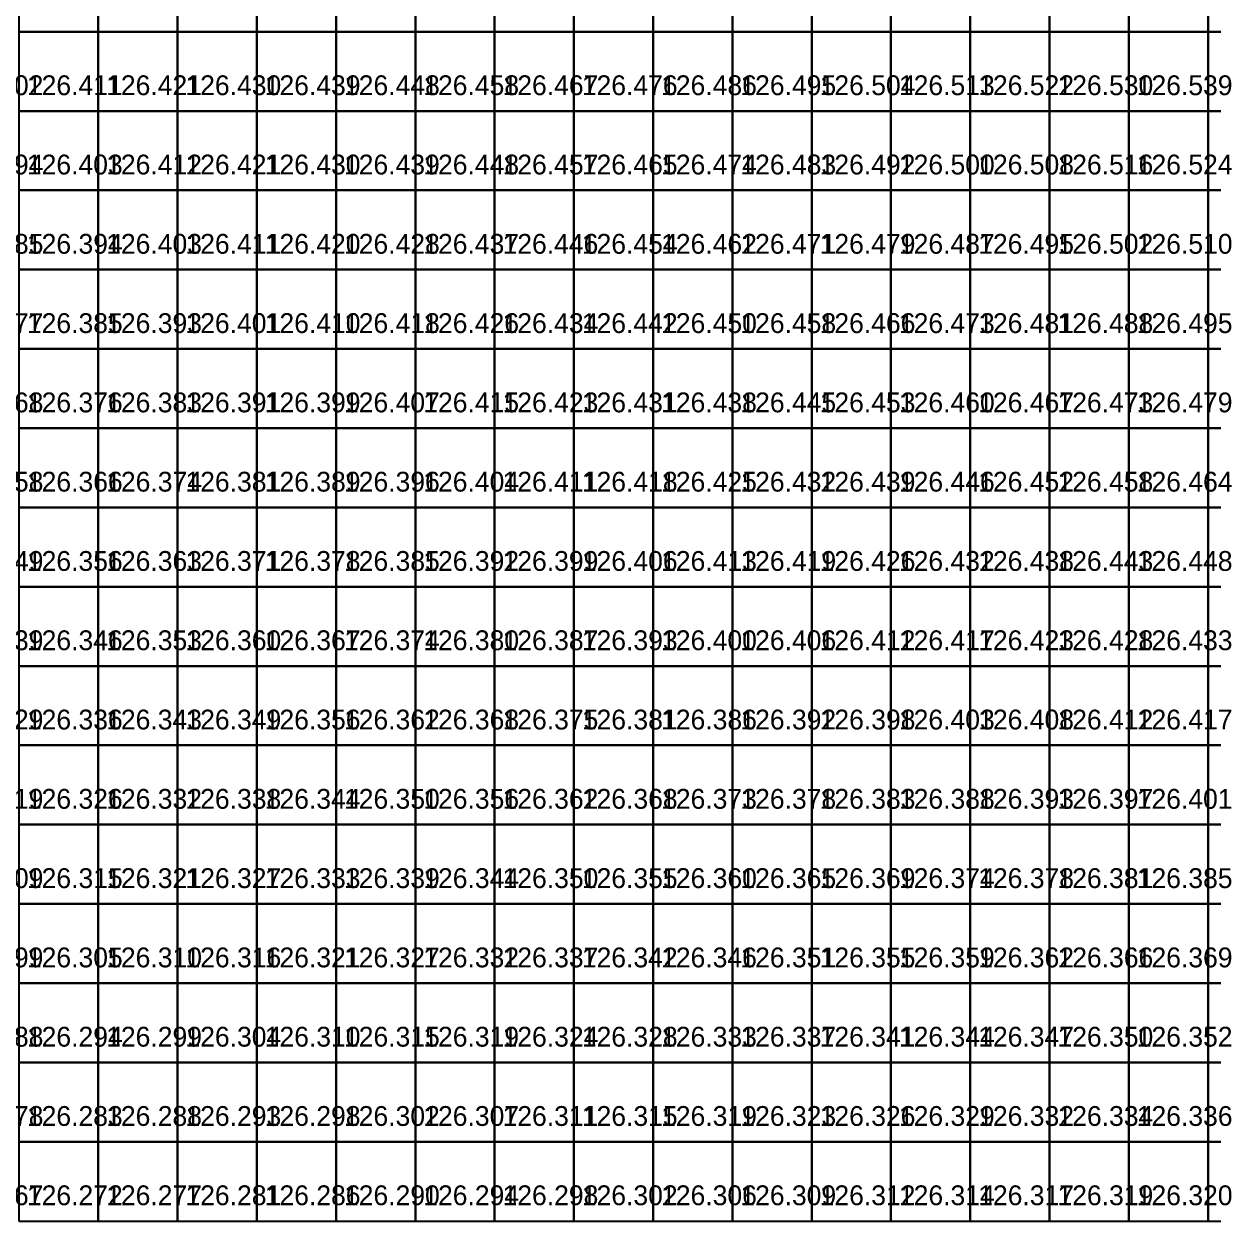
# Model space of a CAD drawing. Header units: metres. Extents: x 287857 to 287978, y 62957 to 63018.
# Drawn here: x 287871.99 to 287886.99, y 62956.83 to 62971.93 of the extents above; entities that cross this region are included whole.
import ezdxf

# ---------------------------------------------------------------- set-up
doc = ezdxf.new("R2010")
doc.units = ezdxf.units.M
doc.layers.add('CIVILS-INTERP', color=7, linetype='Continuous', true_color=0x64748b)
doc.layers.add('CIVILS-LEVEL-TXT', color=7, linetype='Continuous', true_color=0x38bdf8)

msp = doc.modelspace()

# ---------------------------------------------------------------- linework, layer by layer
at = {"layer": 'CIVILS-INTERP'}
for points in [[(287871.925, 62971.831, 126.42), (287872.925, 62971.831, 126.42), (287872.925, 62972.831, 126.42), (287871.925, 62972.831, 126.42), (287871.925, 62971.831, 126.42)], [(287872.925, 62971.831, 126.429), (287873.925, 62971.831, 126.429), (287873.925, 62972.831, 126.429), (287872.925, 62972.831, 126.429), (287872.925, 62971.831, 126.429)], [(287873.925, 62971.831, 126.439), (287874.925, 62971.831, 126.439), (287874.925, 62972.831, 126.439), (287873.925, 62972.831, 126.439), (287873.925, 62971.831, 126.439)], [(287874.925, 62971.831, 126.448), (287875.925, 62971.831, 126.448), (287875.925, 62972.831, 126.448), (287874.925, 62972.831, 126.448), (287874.925, 62971.831, 126.448)], [(287875.925, 62971.831, 126.458), (287876.925, 62971.831, 126.458), (287876.925, 62972.831, 126.458), (287875.925, 62972.831, 126.458), (287875.925, 62971.831, 126.458)], [(287876.925, 62971.831, 126.468), (287877.925, 62971.831, 126.468), (287877.925, 62972.831, 126.468), (287876.925, 62972.831, 126.468), (287876.925, 62971.831, 126.468)], [(287877.925, 62971.831, 126.477), (287878.925, 62971.831, 126.477), (287878.925, 62972.831, 126.477), (287877.925, 62972.831, 126.477), (287877.925, 62971.831, 126.477)], [(287878.925, 62971.831, 126.487), (287879.925, 62971.831, 126.487), (287879.925, 62972.831, 126.487), (287878.925, 62972.831, 126.487), (287878.925, 62971.831, 126.487)], [(287879.925, 62971.831, 126.497), (287880.925, 62971.831, 126.497), (287880.925, 62972.831, 126.497), (287879.925, 62972.831, 126.497), (287879.925, 62971.831, 126.497)], [(287880.925, 62971.831, 126.506), (287881.925, 62971.831, 126.506), (287881.925, 62972.831, 126.506), (287880.925, 62972.831, 126.506), (287880.925, 62971.831, 126.506)], [(287881.925, 62971.831, 126.516), (287882.925, 62971.831, 126.516), (287882.925, 62972.831, 126.516), (287881.925, 62972.831, 126.516), (287881.925, 62971.831, 126.516)], [(287882.925, 62971.831, 126.525), (287883.925, 62971.831, 126.525), (287883.925, 62972.831, 126.525), (287882.925, 62972.831, 126.525), (287882.925, 62971.831, 126.525)], [(287883.925, 62971.831, 126.535), (287884.925, 62971.831, 126.535), (287884.925, 62972.831, 126.535), (287883.925, 62972.831, 126.535), (287883.925, 62971.831, 126.535)], [(287884.925, 62971.831, 126.544), (287885.925, 62971.831, 126.544), (287885.925, 62972.831, 126.544), (287884.925, 62972.831, 126.544), (287884.925, 62971.831, 126.544)], [(287885.925, 62971.831, 126.553), (287886.925, 62971.831, 126.553), (287886.925, 62972.831, 126.553), (287885.925, 62972.831, 126.553), (287885.925, 62971.831, 126.553)], [(287886.925, 62971.831, 126.561), (287887.925, 62971.831, 126.561), (287887.925, 62972.831, 126.561), (287886.925, 62972.831, 126.561), (287886.925, 62971.831, 126.561)], [(287871.925, 62970.831, 126.411), (287872.925, 62970.831, 126.411), (287872.925, 62971.831, 126.411), (287871.925, 62971.831, 126.411), (287871.925, 62970.831, 126.411)], [(287872.925, 62970.831, 126.421), (287873.925, 62970.831, 126.421), (287873.925, 62971.831, 126.421), (287872.925, 62971.831, 126.421), (287872.925, 62970.831, 126.421)], [(287873.925, 62970.831, 126.43), (287874.925, 62970.831, 126.43), (287874.925, 62971.831, 126.43), (287873.925, 62971.831, 126.43), (287873.925, 62970.831, 126.43)], [(287874.925, 62970.831, 126.439), (287875.925, 62970.831, 126.439), (287875.925, 62971.831, 126.439), (287874.925, 62971.831, 126.439), (287874.925, 62970.831, 126.439)], [(287875.925, 62970.831, 126.448), (287876.925, 62970.831, 126.448), (287876.925, 62971.831, 126.448), (287875.925, 62971.831, 126.448), (287875.925, 62970.831, 126.448)], [(287876.925, 62970.831, 126.458), (287877.925, 62970.831, 126.458), (287877.925, 62971.831, 126.458), (287876.925, 62971.831, 126.458), (287876.925, 62970.831, 126.458)], [(287877.925, 62970.831, 126.467), (287878.925, 62970.831, 126.467), (287878.925, 62971.831, 126.467), (287877.925, 62971.831, 126.467), (287877.925, 62970.831, 126.467)], [(287878.925, 62970.831, 126.476), (287879.925, 62970.831, 126.476), (287879.925, 62971.831, 126.476), (287878.925, 62971.831, 126.476), (287878.925, 62970.831, 126.476)], [(287879.925, 62970.831, 126.486), (287880.925, 62970.831, 126.486), (287880.925, 62971.831, 126.486), (287879.925, 62971.831, 126.486), (287879.925, 62970.831, 126.486)], [(287880.925, 62970.831, 126.495), (287881.925, 62970.831, 126.495), (287881.925, 62971.831, 126.495), (287880.925, 62971.831, 126.495), (287880.925, 62970.831, 126.495)], [(287881.925, 62970.831, 126.504), (287882.925, 62970.831, 126.504), (287882.925, 62971.831, 126.504), (287881.925, 62971.831, 126.504), (287881.925, 62970.831, 126.504)], [(287882.925, 62970.831, 126.513), (287883.925, 62970.831, 126.513), (287883.925, 62971.831, 126.513), (287882.925, 62971.831, 126.513), (287882.925, 62970.831, 126.513)], [(287883.925, 62970.831, 126.522), (287884.925, 62970.831, 126.522), (287884.925, 62971.831, 126.522), (287883.925, 62971.831, 126.522), (287883.925, 62970.831, 126.522)], [(287884.925, 62970.831, 126.53), (287885.925, 62970.831, 126.53), (287885.925, 62971.831, 126.53), (287884.925, 62971.831, 126.53), (287884.925, 62970.831, 126.53)], [(287885.925, 62970.831, 126.539), (287886.925, 62970.831, 126.539), (287886.925, 62971.831, 126.539), (287885.925, 62971.831, 126.539), (287885.925, 62970.831, 126.539)], [(287886.925, 62970.831, 126.547), (287887.925, 62970.831, 126.547), (287887.925, 62971.831, 126.547), (287886.925, 62971.831, 126.547), (287886.925, 62970.831, 126.547)], [(287871.925, 62969.831, 126.403), (287872.925, 62969.831, 126.403), (287872.925, 62970.831, 126.403), (287871.925, 62970.831, 126.403), (287871.925, 62969.831, 126.403)], [(287872.925, 62969.831, 126.412), (287873.925, 62969.831, 126.412), (287873.925, 62970.831, 126.412), (287872.925, 62970.831, 126.412), (287872.925, 62969.831, 126.412)], [(287873.925, 62969.831, 126.421), (287874.925, 62969.831, 126.421), (287874.925, 62970.831, 126.421), (287873.925, 62970.831, 126.421), (287873.925, 62969.831, 126.421)], [(287874.925, 62969.831, 126.43), (287875.925, 62969.831, 126.43), (287875.925, 62970.831, 126.43), (287874.925, 62970.831, 126.43), (287874.925, 62969.831, 126.43)], [(287875.925, 62969.831, 126.439), (287876.925, 62969.831, 126.439), (287876.925, 62970.831, 126.439), (287875.925, 62970.831, 126.439), (287875.925, 62969.831, 126.439)], [(287876.925, 62969.831, 126.448), (287877.925, 62969.831, 126.448), (287877.925, 62970.831, 126.448), (287876.925, 62970.831, 126.448), (287876.925, 62969.831, 126.448)], [(287877.925, 62969.831, 126.457), (287878.925, 62969.831, 126.457), (287878.925, 62970.831, 126.457), (287877.925, 62970.831, 126.457), (287877.925, 62969.831, 126.457)], [(287878.925, 62969.831, 126.465), (287879.925, 62969.831, 126.465), (287879.925, 62970.831, 126.465), (287878.925, 62970.831, 126.465), (287878.925, 62969.831, 126.465)], [(287879.925, 62969.831, 126.474), (287880.925, 62969.831, 126.474), (287880.925, 62970.831, 126.474), (287879.925, 62970.831, 126.474), (287879.925, 62969.831, 126.474)], [(287880.925, 62969.831, 126.483), (287881.925, 62969.831, 126.483), (287881.925, 62970.831, 126.483), (287880.925, 62970.831, 126.483), (287880.925, 62969.831, 126.483)], [(287881.925, 62969.831, 126.492), (287882.925, 62969.831, 126.492), (287882.925, 62970.831, 126.492), (287881.925, 62970.831, 126.492), (287881.925, 62969.831, 126.492)], [(287882.925, 62969.831, 126.5), (287883.925, 62969.831, 126.5), (287883.925, 62970.831, 126.5), (287882.925, 62970.831, 126.5), (287882.925, 62969.831, 126.5)], [(287883.925, 62969.831, 126.508), (287884.925, 62969.831, 126.508), (287884.925, 62970.831, 126.508), (287883.925, 62970.831, 126.508), (287883.925, 62969.831, 126.508)], [(287884.925, 62969.831, 126.516), (287885.925, 62969.831, 126.516), (287885.925, 62970.831, 126.516), (287884.925, 62970.831, 126.516), (287884.925, 62969.831, 126.516)], [(287885.925, 62969.831, 126.524), (287886.925, 62969.831, 126.524), (287886.925, 62970.831, 126.524), (287885.925, 62970.831, 126.524), (287885.925, 62969.831, 126.524)], [(287886.925, 62969.831, 126.532), (287887.925, 62969.831, 126.532), (287887.925, 62970.831, 126.532), (287886.925, 62970.831, 126.532), (287886.925, 62969.831, 126.532)], [(287871.925, 62968.831, 126.394), (287872.925, 62968.831, 126.394), (287872.925, 62969.831, 126.394), (287871.925, 62969.831, 126.394), (287871.925, 62968.831, 126.394)], [(287872.925, 62968.831, 126.403), (287873.925, 62968.831, 126.403), (287873.925, 62969.831, 126.403), (287872.925, 62969.831, 126.403), (287872.925, 62968.831, 126.403)], [(287873.925, 62968.831, 126.411), (287874.925, 62968.831, 126.411), (287874.925, 62969.831, 126.411), (287873.925, 62969.831, 126.411), (287873.925, 62968.831, 126.411)], [(287874.925, 62968.831, 126.42), (287875.925, 62968.831, 126.42), (287875.925, 62969.831, 126.42), (287874.925, 62969.831, 126.42), (287874.925, 62968.831, 126.42)], [(287875.925, 62968.831, 126.428), (287876.925, 62968.831, 126.428), (287876.925, 62969.831, 126.428), (287875.925, 62969.831, 126.428), (287875.925, 62968.831, 126.428)], [(287876.925, 62968.831, 126.437), (287877.925, 62968.831, 126.437), (287877.925, 62969.831, 126.437), (287876.925, 62969.831, 126.437), (287876.925, 62968.831, 126.437)], [(287877.925, 62968.831, 126.446), (287878.925, 62968.831, 126.446), (287878.925, 62969.831, 126.446), (287877.925, 62969.831, 126.446), (287877.925, 62968.831, 126.446)], [(287878.925, 62968.831, 126.454), (287879.925, 62968.831, 126.454), (287879.925, 62969.831, 126.454), (287878.925, 62969.831, 126.454), (287878.925, 62968.831, 126.454)], [(287879.925, 62968.831, 126.462), (287880.925, 62968.831, 126.462), (287880.925, 62969.831, 126.462), (287879.925, 62969.831, 126.462), (287879.925, 62968.831, 126.462)], [(287880.925, 62968.831, 126.471), (287881.925, 62968.831, 126.471), (287881.925, 62969.831, 126.471), (287880.925, 62969.831, 126.471), (287880.925, 62968.831, 126.471)], [(287881.925, 62968.831, 126.479), (287882.925, 62968.831, 126.479), (287882.925, 62969.831, 126.479), (287881.925, 62969.831, 126.479), (287881.925, 62968.831, 126.479)], [(287882.925, 62968.831, 126.487), (287883.925, 62968.831, 126.487), (287883.925, 62969.831, 126.487), (287882.925, 62969.831, 126.487), (287882.925, 62968.831, 126.487)], [(287883.925, 62968.831, 126.495), (287884.925, 62968.831, 126.495), (287884.925, 62969.831, 126.495), (287883.925, 62969.831, 126.495), (287883.925, 62968.831, 126.495)], [(287884.925, 62968.831, 126.502), (287885.925, 62968.831, 126.502), (287885.925, 62969.831, 126.502), (287884.925, 62969.831, 126.502), (287884.925, 62968.831, 126.502)], [(287885.925, 62968.831, 126.51), (287886.925, 62968.831, 126.51), (287886.925, 62969.831, 126.51), (287885.925, 62969.831, 126.51), (287885.925, 62968.831, 126.51)], [(287886.925, 62968.831, 126.517), (287887.925, 62968.831, 126.517), (287887.925, 62969.831, 126.517), (287886.925, 62969.831, 126.517), (287886.925, 62968.831, 126.517)], [(287871.925, 62967.831, 126.385), (287872.925, 62967.831, 126.385), (287872.925, 62968.831, 126.385), (287871.925, 62968.831, 126.385), (287871.925, 62967.831, 126.385)], [(287872.925, 62967.831, 126.393), (287873.925, 62967.831, 126.393), (287873.925, 62968.831, 126.393), (287872.925, 62968.831, 126.393), (287872.925, 62967.831, 126.393)], [(287873.925, 62967.831, 126.401), (287874.925, 62967.831, 126.401), (287874.925, 62968.831, 126.401), (287873.925, 62968.831, 126.401), (287873.925, 62967.831, 126.401)], [(287874.925, 62967.831, 126.41), (287875.925, 62967.831, 126.41), (287875.925, 62968.831, 126.41), (287874.925, 62968.831, 126.41), (287874.925, 62967.831, 126.41)], [(287875.925, 62967.831, 126.418), (287876.925, 62967.831, 126.418), (287876.925, 62968.831, 126.418), (287875.925, 62968.831, 126.418), (287875.925, 62967.831, 126.418)], [(287876.925, 62967.831, 126.426), (287877.925, 62967.831, 126.426), (287877.925, 62968.831, 126.426), (287876.925, 62968.831, 126.426), (287876.925, 62967.831, 126.426)], [(287877.925, 62967.831, 126.434), (287878.925, 62967.831, 126.434), (287878.925, 62968.831, 126.434), (287877.925, 62968.831, 126.434), (287877.925, 62967.831, 126.434)], [(287878.925, 62967.831, 126.442), (287879.925, 62967.831, 126.442), (287879.925, 62968.831, 126.442), (287878.925, 62968.831, 126.442), (287878.925, 62967.831, 126.442)], [(287879.925, 62967.831, 126.45), (287880.925, 62967.831, 126.45), (287880.925, 62968.831, 126.45), (287879.925, 62968.831, 126.45), (287879.925, 62967.831, 126.45)], [(287880.925, 62967.831, 126.458), (287881.925, 62967.831, 126.458), (287881.925, 62968.831, 126.458), (287880.925, 62968.831, 126.458), (287880.925, 62967.831, 126.458)], [(287881.925, 62967.831, 126.466), (287882.925, 62967.831, 126.466), (287882.925, 62968.831, 126.466), (287881.925, 62968.831, 126.466), (287881.925, 62967.831, 126.466)], [(287882.925, 62967.831, 126.473), (287883.925, 62967.831, 126.473), (287883.925, 62968.831, 126.473), (287882.925, 62968.831, 126.473), (287882.925, 62967.831, 126.473)], [(287883.925, 62967.831, 126.481), (287884.925, 62967.831, 126.481), (287884.925, 62968.831, 126.481), (287883.925, 62968.831, 126.481), (287883.925, 62967.831, 126.481)], [(287884.925, 62967.831, 126.488), (287885.925, 62967.831, 126.488), (287885.925, 62968.831, 126.488), (287884.925, 62968.831, 126.488), (287884.925, 62967.831, 126.488)], [(287885.925, 62967.831, 126.495), (287886.925, 62967.831, 126.495), (287886.925, 62968.831, 126.495), (287885.925, 62968.831, 126.495), (287885.925, 62967.831, 126.495)], [(287886.925, 62967.831, 126.501), (287887.925, 62967.831, 126.501), (287887.925, 62968.831, 126.501), (287886.925, 62968.831, 126.501), (287886.925, 62967.831, 126.501)], [(287871.925, 62966.831, 126.376), (287872.925, 62966.831, 126.376), (287872.925, 62967.831, 126.376), (287871.925, 62967.831, 126.376), (287871.925, 62966.831, 126.376)], [(287872.925, 62966.831, 126.383), (287873.925, 62966.831, 126.383), (287873.925, 62967.831, 126.383), (287872.925, 62967.831, 126.383), (287872.925, 62966.831, 126.383)], [(287873.925, 62966.831, 126.391), (287874.925, 62966.831, 126.391), (287874.925, 62967.831, 126.391), (287873.925, 62967.831, 126.391), (287873.925, 62966.831, 126.391)], [(287874.925, 62966.831, 126.399), (287875.925, 62966.831, 126.399), (287875.925, 62967.831, 126.399), (287874.925, 62967.831, 126.399), (287874.925, 62966.831, 126.399)], [(287875.925, 62966.831, 126.407), (287876.925, 62966.831, 126.407), (287876.925, 62967.831, 126.407), (287875.925, 62967.831, 126.407), (287875.925, 62966.831, 126.407)], [(287876.925, 62966.831, 126.415), (287877.925, 62966.831, 126.415), (287877.925, 62967.831, 126.415), (287876.925, 62967.831, 126.415), (287876.925, 62966.831, 126.415)], [(287877.925, 62966.831, 126.423), (287878.925, 62966.831, 126.423), (287878.925, 62967.831, 126.423), (287877.925, 62967.831, 126.423), (287877.925, 62966.831, 126.423)], [(287878.925, 62966.831, 126.431), (287879.925, 62966.831, 126.431), (287879.925, 62967.831, 126.431), (287878.925, 62967.831, 126.431), (287878.925, 62966.831, 126.431)], [(287879.925, 62966.831, 126.438), (287880.925, 62966.831, 126.438), (287880.925, 62967.831, 126.438), (287879.925, 62967.831, 126.438), (287879.925, 62966.831, 126.438)], [(287880.925, 62966.831, 126.445), (287881.925, 62966.831, 126.445), (287881.925, 62967.831, 126.445), (287880.925, 62967.831, 126.445), (287880.925, 62966.831, 126.445)], [(287881.925, 62966.831, 126.453), (287882.925, 62966.831, 126.453), (287882.925, 62967.831, 126.453), (287881.925, 62967.831, 126.453), (287881.925, 62966.831, 126.453)], [(287882.925, 62966.831, 126.46), (287883.925, 62966.831, 126.46), (287883.925, 62967.831, 126.46), (287882.925, 62967.831, 126.46), (287882.925, 62966.831, 126.46)], [(287883.925, 62966.831, 126.467), (287884.925, 62966.831, 126.467), (287884.925, 62967.831, 126.467), (287883.925, 62967.831, 126.467), (287883.925, 62966.831, 126.467)], [(287884.925, 62966.831, 126.473), (287885.925, 62966.831, 126.473), (287885.925, 62967.831, 126.473), (287884.925, 62967.831, 126.473), (287884.925, 62966.831, 126.473)], [(287885.925, 62966.831, 126.479), (287886.925, 62966.831, 126.479), (287886.925, 62967.831, 126.479), (287885.925, 62967.831, 126.479), (287885.925, 62966.831, 126.479)], [(287886.925, 62966.831, 126.485), (287887.925, 62966.831, 126.485), (287887.925, 62967.831, 126.485), (287886.925, 62967.831, 126.485), (287886.925, 62966.831, 126.485)], [(287871.925, 62965.831, 126.366), (287872.925, 62965.831, 126.366), (287872.925, 62966.831, 126.366), (287871.925, 62966.831, 126.366), (287871.925, 62965.831, 126.366)], [(287872.925, 62965.831, 126.374), (287873.925, 62965.831, 126.374), (287873.925, 62966.831, 126.374), (287872.925, 62966.831, 126.374), (287872.925, 62965.831, 126.374)], [(287873.925, 62965.831, 126.381), (287874.925, 62965.831, 126.381), (287874.925, 62966.831, 126.381), (287873.925, 62966.831, 126.381), (287873.925, 62965.831, 126.381)], [(287874.925, 62965.831, 126.389), (287875.925, 62965.831, 126.389), (287875.925, 62966.831, 126.389), (287874.925, 62966.831, 126.389), (287874.925, 62965.831, 126.389)], [(287875.925, 62965.831, 126.396), (287876.925, 62965.831, 126.396), (287876.925, 62966.831, 126.396), (287875.925, 62966.831, 126.396), (287875.925, 62965.831, 126.396)], [(287876.925, 62965.831, 126.404), (287877.925, 62965.831, 126.404), (287877.925, 62966.831, 126.404), (287876.925, 62966.831, 126.404), (287876.925, 62965.831, 126.404)], [(287877.925, 62965.831, 126.411), (287878.925, 62965.831, 126.411), (287878.925, 62966.831, 126.411), (287877.925, 62966.831, 126.411), (287877.925, 62965.831, 126.411)], [(287878.925, 62965.831, 126.418), (287879.925, 62965.831, 126.418), (287879.925, 62966.831, 126.418), (287878.925, 62966.831, 126.418), (287878.925, 62965.831, 126.418)], [(287879.925, 62965.831, 126.425), (287880.925, 62965.831, 126.425), (287880.925, 62966.831, 126.425), (287879.925, 62966.831, 126.425), (287879.925, 62965.831, 126.425)], [(287880.925, 62965.831, 126.432), (287881.925, 62965.831, 126.432), (287881.925, 62966.831, 126.432), (287880.925, 62966.831, 126.432), (287880.925, 62965.831, 126.432)], [(287881.925, 62965.831, 126.439), (287882.925, 62965.831, 126.439), (287882.925, 62966.831, 126.439), (287881.925, 62966.831, 126.439), (287881.925, 62965.831, 126.439)], [(287882.925, 62965.831, 126.446), (287883.925, 62965.831, 126.446), (287883.925, 62966.831, 126.446), (287882.925, 62966.831, 126.446), (287882.925, 62965.831, 126.446)], [(287883.925, 62965.831, 126.452), (287884.925, 62965.831, 126.452), (287884.925, 62966.831, 126.452), (287883.925, 62966.831, 126.452), (287883.925, 62965.831, 126.452)], [(287884.925, 62965.831, 126.458), (287885.925, 62965.831, 126.458), (287885.925, 62966.831, 126.458), (287884.925, 62966.831, 126.458), (287884.925, 62965.831, 126.458)], [(287885.925, 62965.831, 126.464), (287886.925, 62965.831, 126.464), (287886.925, 62966.831, 126.464), (287885.925, 62966.831, 126.464), (287885.925, 62965.831, 126.464)], [(287886.925, 62965.831, 126.469), (287887.925, 62965.831, 126.469), (287887.925, 62966.831, 126.469), (287886.925, 62966.831, 126.469), (287886.925, 62965.831, 126.469)], [(287871.925, 62964.831, 126.356), (287872.925, 62964.831, 126.356), (287872.925, 62965.831, 126.356), (287871.925, 62965.831, 126.356), (287871.925, 62964.831, 126.356)], [(287872.925, 62964.831, 126.363), (287873.925, 62964.831, 126.363), (287873.925, 62965.831, 126.363), (287872.925, 62965.831, 126.363), (287872.925, 62964.831, 126.363)], [(287873.925, 62964.831, 126.371), (287874.925, 62964.831, 126.371), (287874.925, 62965.831, 126.371), (287873.925, 62965.831, 126.371), (287873.925, 62964.831, 126.371)], [(287874.925, 62964.831, 126.378), (287875.925, 62964.831, 126.378), (287875.925, 62965.831, 126.378), (287874.925, 62965.831, 126.378), (287874.925, 62964.831, 126.378)], [(287875.925, 62964.831, 126.385), (287876.925, 62964.831, 126.385), (287876.925, 62965.831, 126.385), (287875.925, 62965.831, 126.385), (287875.925, 62964.831, 126.385)], [(287876.925, 62964.831, 126.392), (287877.925, 62964.831, 126.392), (287877.925, 62965.831, 126.392), (287876.925, 62965.831, 126.392), (287876.925, 62964.831, 126.392)], [(287877.925, 62964.831, 126.399), (287878.925, 62964.831, 126.399), (287878.925, 62965.831, 126.399), (287877.925, 62965.831, 126.399), (287877.925, 62964.831, 126.399)], [(287878.925, 62964.831, 126.406), (287879.925, 62964.831, 126.406), (287879.925, 62965.831, 126.406), (287878.925, 62965.831, 126.406), (287878.925, 62964.831, 126.406)], [(287879.925, 62964.831, 126.413), (287880.925, 62964.831, 126.413), (287880.925, 62965.831, 126.413), (287879.925, 62965.831, 126.413), (287879.925, 62964.831, 126.413)], [(287880.925, 62964.831, 126.419), (287881.925, 62964.831, 126.419), (287881.925, 62965.831, 126.419), (287880.925, 62965.831, 126.419), (287880.925, 62964.831, 126.419)], [(287881.925, 62964.831, 126.426), (287882.925, 62964.831, 126.426), (287882.925, 62965.831, 126.426), (287881.925, 62965.831, 126.426), (287881.925, 62964.831, 126.426)], [(287882.925, 62964.831, 126.432), (287883.925, 62964.831, 126.432), (287883.925, 62965.831, 126.432), (287882.925, 62965.831, 126.432), (287882.925, 62964.831, 126.432)], [(287883.925, 62964.831, 126.438), (287884.925, 62964.831, 126.438), (287884.925, 62965.831, 126.438), (287883.925, 62965.831, 126.438), (287883.925, 62964.831, 126.438)], [(287884.925, 62964.831, 126.443), (287885.925, 62964.831, 126.443), (287885.925, 62965.831, 126.443), (287884.925, 62965.831, 126.443), (287884.925, 62964.831, 126.443)], [(287885.925, 62964.831, 126.448), (287886.925, 62964.831, 126.448), (287886.925, 62965.831, 126.448), (287885.925, 62965.831, 126.448), (287885.925, 62964.831, 126.448)], [(287886.925, 62964.831, 126.453), (287887.925, 62964.831, 126.453), (287887.925, 62965.831, 126.453), (287886.925, 62965.831, 126.453), (287886.925, 62964.831, 126.453)], [(287871.925, 62963.831, 126.346), (287872.925, 62963.831, 126.346), (287872.925, 62964.831, 126.346), (287871.925, 62964.831, 126.346), (287871.925, 62963.831, 126.346)], [(287872.925, 62963.831, 126.353), (287873.925, 62963.831, 126.353), (287873.925, 62964.831, 126.353), (287872.925, 62964.831, 126.353), (287872.925, 62963.831, 126.353)], [(287873.925, 62963.831, 126.36), (287874.925, 62963.831, 126.36), (287874.925, 62964.831, 126.36), (287873.925, 62964.831, 126.36), (287873.925, 62963.831, 126.36)], [(287874.925, 62963.831, 126.367), (287875.925, 62963.831, 126.367), (287875.925, 62964.831, 126.367), (287874.925, 62964.831, 126.367), (287874.925, 62963.831, 126.367)], [(287875.925, 62963.831, 126.374), (287876.925, 62963.831, 126.374), (287876.925, 62964.831, 126.374), (287875.925, 62964.831, 126.374), (287875.925, 62963.831, 126.374)], [(287876.925, 62963.831, 126.38), (287877.925, 62963.831, 126.38), (287877.925, 62964.831, 126.38), (287876.925, 62964.831, 126.38), (287876.925, 62963.831, 126.38)], [(287877.925, 62963.831, 126.387), (287878.925, 62963.831, 126.387), (287878.925, 62964.831, 126.387), (287877.925, 62964.831, 126.387), (287877.925, 62963.831, 126.387)], [(287878.925, 62963.831, 126.393), (287879.925, 62963.831, 126.393), (287879.925, 62964.831, 126.393), (287878.925, 62964.831, 126.393), (287878.925, 62963.831, 126.393)], [(287879.925, 62963.831, 126.4), (287880.925, 62963.831, 126.4), (287880.925, 62964.831, 126.4), (287879.925, 62964.831, 126.4), (287879.925, 62963.831, 126.4)], [(287880.925, 62963.831, 126.406), (287881.925, 62963.831, 126.406), (287881.925, 62964.831, 126.406), (287880.925, 62964.831, 126.406), (287880.925, 62963.831, 126.406)], [(287881.925, 62963.831, 126.412), (287882.925, 62963.831, 126.412), (287882.925, 62964.831, 126.412), (287881.925, 62964.831, 126.412), (287881.925, 62963.831, 126.412)], [(287882.925, 62963.831, 126.417), (287883.925, 62963.831, 126.417), (287883.925, 62964.831, 126.417), (287882.925, 62964.831, 126.417), (287882.925, 62963.831, 126.417)], [(287883.925, 62963.831, 126.423), (287884.925, 62963.831, 126.423), (287884.925, 62964.831, 126.423), (287883.925, 62964.831, 126.423), (287883.925, 62963.831, 126.423)], [(287884.925, 62963.831, 126.428), (287885.925, 62963.831, 126.428), (287885.925, 62964.831, 126.428), (287884.925, 62964.831, 126.428), (287884.925, 62963.831, 126.428)], [(287885.925, 62963.831, 126.433), (287886.925, 62963.831, 126.433), (287886.925, 62964.831, 126.433), (287885.925, 62964.831, 126.433), (287885.925, 62963.831, 126.433)], [(287886.925, 62963.831, 126.437), (287887.925, 62963.831, 126.437), (287887.925, 62964.831, 126.437), (287886.925, 62964.831, 126.437), (287886.925, 62963.831, 126.437)], [(287871.925, 62962.831, 126.336), (287872.925, 62962.831, 126.336), (287872.925, 62963.831, 126.336), (287871.925, 62963.831, 126.336), (287871.925, 62962.831, 126.336)], [(287872.925, 62962.831, 126.343), (287873.925, 62962.831, 126.343), (287873.925, 62963.831, 126.343), (287872.925, 62963.831, 126.343), (287872.925, 62962.831, 126.343)], [(287873.925, 62962.831, 126.349), (287874.925, 62962.831, 126.349), (287874.925, 62963.831, 126.349), (287873.925, 62963.831, 126.349), (287873.925, 62962.831, 126.349)], [(287874.925, 62962.831, 126.356), (287875.925, 62962.831, 126.356), (287875.925, 62963.831, 126.356), (287874.925, 62963.831, 126.356), (287874.925, 62962.831, 126.356)], [(287875.925, 62962.831, 126.362), (287876.925, 62962.831, 126.362), (287876.925, 62963.831, 126.362), (287875.925, 62963.831, 126.362), (287875.925, 62962.831, 126.362)], [(287876.925, 62962.831, 126.368), (287877.925, 62962.831, 126.368), (287877.925, 62963.831, 126.368), (287876.925, 62963.831, 126.368), (287876.925, 62962.831, 126.368)], [(287877.925, 62962.831, 126.375), (287878.925, 62962.831, 126.375), (287878.925, 62963.831, 126.375), (287877.925, 62963.831, 126.375), (287877.925, 62962.831, 126.375)], [(287878.925, 62962.831, 126.381), (287879.925, 62962.831, 126.381), (287879.925, 62963.831, 126.381), (287878.925, 62963.831, 126.381), (287878.925, 62962.831, 126.381)], [(287879.925, 62962.831, 126.386), (287880.925, 62962.831, 126.386), (287880.925, 62963.831, 126.386), (287879.925, 62963.831, 126.386), (287879.925, 62962.831, 126.386)], [(287880.925, 62962.831, 126.392), (287881.925, 62962.831, 126.392), (287881.925, 62963.831, 126.392), (287880.925, 62963.831, 126.392), (287880.925, 62962.831, 126.392)], [(287881.925, 62962.831, 126.398), (287882.925, 62962.831, 126.398), (287882.925, 62963.831, 126.398), (287881.925, 62963.831, 126.398), (287881.925, 62962.831, 126.398)], [(287882.925, 62962.831, 126.403), (287883.925, 62962.831, 126.403), (287883.925, 62963.831, 126.403), (287882.925, 62963.831, 126.403), (287882.925, 62962.831, 126.403)], [(287883.925, 62962.831, 126.408), (287884.925, 62962.831, 126.408), (287884.925, 62963.831, 126.408), (287883.925, 62963.831, 126.408), (287883.925, 62962.831, 126.408)], [(287884.925, 62962.831, 126.412), (287885.925, 62962.831, 126.412), (287885.925, 62963.831, 126.412), (287884.925, 62963.831, 126.412), (287884.925, 62962.831, 126.412)], [(287885.925, 62962.831, 126.417), (287886.925, 62962.831, 126.417), (287886.925, 62963.831, 126.417), (287885.925, 62963.831, 126.417), (287885.925, 62962.831, 126.417)], [(287886.925, 62962.831, 126.421), (287887.925, 62962.831, 126.421), (287887.925, 62963.831, 126.421), (287886.925, 62963.831, 126.421), (287886.925, 62962.831, 126.421)], [(287871.925, 62961.831, 126.326), (287872.925, 62961.831, 126.326), (287872.925, 62962.831, 126.326), (287871.925, 62962.831, 126.326), (287871.925, 62961.831, 126.326)], [(287872.925, 62961.831, 126.332), (287873.925, 62961.831, 126.332), (287873.925, 62962.831, 126.332), (287872.925, 62962.831, 126.332), (287872.925, 62961.831, 126.332)], [(287873.925, 62961.831, 126.338), (287874.925, 62961.831, 126.338), (287874.925, 62962.831, 126.338), (287873.925, 62962.831, 126.338), (287873.925, 62961.831, 126.338)], [(287874.925, 62961.831, 126.344), (287875.925, 62961.831, 126.344), (287875.925, 62962.831, 126.344), (287874.925, 62962.831, 126.344), (287874.925, 62961.831, 126.344)], [(287875.925, 62961.831, 126.35), (287876.925, 62961.831, 126.35), (287876.925, 62962.831, 126.35), (287875.925, 62962.831, 126.35), (287875.925, 62961.831, 126.35)], [(287876.925, 62961.831, 126.356), (287877.925, 62961.831, 126.356), (287877.925, 62962.831, 126.356), (287876.925, 62962.831, 126.356), (287876.925, 62961.831, 126.356)], [(287877.925, 62961.831, 126.362), (287878.925, 62961.831, 126.362), (287878.925, 62962.831, 126.362), (287877.925, 62962.831, 126.362), (287877.925, 62961.831, 126.362)], [(287878.925, 62961.831, 126.368), (287879.925, 62961.831, 126.368), (287879.925, 62962.831, 126.368), (287878.925, 62962.831, 126.368), (287878.925, 62961.831, 126.368)], [(287879.925, 62961.831, 126.373), (287880.925, 62961.831, 126.373), (287880.925, 62962.831, 126.373), (287879.925, 62962.831, 126.373), (287879.925, 62961.831, 126.373)], [(287880.925, 62961.831, 126.378), (287881.925, 62961.831, 126.378), (287881.925, 62962.831, 126.378), (287880.925, 62962.831, 126.378), (287880.925, 62961.831, 126.378)], [(287881.925, 62961.831, 126.383), (287882.925, 62961.831, 126.383), (287882.925, 62962.831, 126.383), (287881.925, 62962.831, 126.383), (287881.925, 62961.831, 126.383)], [(287882.925, 62961.831, 126.388), (287883.925, 62961.831, 126.388), (287883.925, 62962.831, 126.388), (287882.925, 62962.831, 126.388), (287882.925, 62961.831, 126.388)], [(287883.925, 62961.831, 126.393), (287884.925, 62961.831, 126.393), (287884.925, 62962.831, 126.393), (287883.925, 62962.831, 126.393), (287883.925, 62961.831, 126.393)], [(287884.925, 62961.831, 126.397), (287885.925, 62961.831, 126.397), (287885.925, 62962.831, 126.397), (287884.925, 62962.831, 126.397), (287884.925, 62961.831, 126.397)], [(287885.925, 62961.831, 126.401), (287886.925, 62961.831, 126.401), (287886.925, 62962.831, 126.401), (287885.925, 62962.831, 126.401), (287885.925, 62961.831, 126.401)], [(287886.925, 62961.831, 126.404), (287887.925, 62961.831, 126.404), (287887.925, 62962.831, 126.404), (287886.925, 62962.831, 126.404), (287886.925, 62961.831, 126.404)], [(287871.925, 62960.831, 126.315), (287872.925, 62960.831, 126.315), (287872.925, 62961.831, 126.315), (287871.925, 62961.831, 126.315), (287871.925, 62960.831, 126.315)], [(287872.925, 62960.831, 126.321), (287873.925, 62960.831, 126.321), (287873.925, 62961.831, 126.321), (287872.925, 62961.831, 126.321), (287872.925, 62960.831, 126.321)], [(287873.925, 62960.831, 126.327), (287874.925, 62960.831, 126.327), (287874.925, 62961.831, 126.327), (287873.925, 62961.831, 126.327), (287873.925, 62960.831, 126.327)], [(287874.925, 62960.831, 126.333), (287875.925, 62960.831, 126.333), (287875.925, 62961.831, 126.333), (287874.925, 62961.831, 126.333), (287874.925, 62960.831, 126.333)], [(287875.925, 62960.831, 126.339), (287876.925, 62960.831, 126.339), (287876.925, 62961.831, 126.339), (287875.925, 62961.831, 126.339), (287875.925, 62960.831, 126.339)], [(287876.925, 62960.831, 126.344), (287877.925, 62960.831, 126.344), (287877.925, 62961.831, 126.344), (287876.925, 62961.831, 126.344), (287876.925, 62960.831, 126.344)], [(287877.925, 62960.831, 126.35), (287878.925, 62960.831, 126.35), (287878.925, 62961.831, 126.35), (287877.925, 62961.831, 126.35), (287877.925, 62960.831, 126.35)], [(287878.925, 62960.831, 126.355), (287879.925, 62960.831, 126.355), (287879.925, 62961.831, 126.355), (287878.925, 62961.831, 126.355), (287878.925, 62960.831, 126.355)], [(287879.925, 62960.831, 126.36), (287880.925, 62960.831, 126.36), (287880.925, 62961.831, 126.36), (287879.925, 62961.831, 126.36), (287879.925, 62960.831, 126.36)], [(287880.925, 62960.831, 126.365), (287881.925, 62960.831, 126.365), (287881.925, 62961.831, 126.365), (287880.925, 62961.831, 126.365), (287880.925, 62960.831, 126.365)], [(287881.925, 62960.831, 126.369), (287882.925, 62960.831, 126.369), (287882.925, 62961.831, 126.369), (287881.925, 62961.831, 126.369), (287881.925, 62960.831, 126.369)], [(287882.925, 62960.831, 126.374), (287883.925, 62960.831, 126.374), (287883.925, 62961.831, 126.374), (287882.925, 62961.831, 126.374), (287882.925, 62960.831, 126.374)], [(287883.925, 62960.831, 126.378), (287884.925, 62960.831, 126.378), (287884.925, 62961.831, 126.378), (287883.925, 62961.831, 126.378), (287883.925, 62960.831, 126.378)], [(287884.925, 62960.831, 126.381), (287885.925, 62960.831, 126.381), (287885.925, 62961.831, 126.381), (287884.925, 62961.831, 126.381), (287884.925, 62960.831, 126.381)], [(287885.925, 62960.831, 126.385), (287886.925, 62960.831, 126.385), (287886.925, 62961.831, 126.385), (287885.925, 62961.831, 126.385), (287885.925, 62960.831, 126.385)], [(287886.925, 62960.831, 126.388), (287887.925, 62960.831, 126.388), (287887.925, 62961.831, 126.388), (287886.925, 62961.831, 126.388), (287886.925, 62960.831, 126.388)], [(287871.925, 62959.831, 126.305), (287872.925, 62959.831, 126.305), (287872.925, 62960.831, 126.305), (287871.925, 62960.831, 126.305), (287871.925, 62959.831, 126.305)], [(287872.925, 62959.831, 126.31), (287873.925, 62959.831, 126.31), (287873.925, 62960.831, 126.31), (287872.925, 62960.831, 126.31), (287872.925, 62959.831, 126.31)], [(287873.925, 62959.831, 126.316), (287874.925, 62959.831, 126.316), (287874.925, 62960.831, 126.316), (287873.925, 62960.831, 126.316), (287873.925, 62959.831, 126.316)], [(287874.925, 62959.831, 126.321), (287875.925, 62959.831, 126.321), (287875.925, 62960.831, 126.321), (287874.925, 62960.831, 126.321), (287874.925, 62959.831, 126.321)], [(287875.925, 62959.831, 126.327), (287876.925, 62959.831, 126.327), (287876.925, 62960.831, 126.327), (287875.925, 62960.831, 126.327), (287875.925, 62959.831, 126.327)], [(287876.925, 62959.831, 126.332), (287877.925, 62959.831, 126.332), (287877.925, 62960.831, 126.332), (287876.925, 62960.831, 126.332), (287876.925, 62959.831, 126.332)], [(287877.925, 62959.831, 126.337), (287878.925, 62959.831, 126.337), (287878.925, 62960.831, 126.337), (287877.925, 62960.831, 126.337), (287877.925, 62959.831, 126.337)], [(287878.925, 62959.831, 126.342), (287879.925, 62959.831, 126.342), (287879.925, 62960.831, 126.342), (287878.925, 62960.831, 126.342), (287878.925, 62959.831, 126.342)], [(287879.925, 62959.831, 126.346), (287880.925, 62959.831, 126.346), (287880.925, 62960.831, 126.346), (287879.925, 62960.831, 126.346), (287879.925, 62959.831, 126.346)], [(287880.925, 62959.831, 126.351), (287881.925, 62959.831, 126.351), (287881.925, 62960.831, 126.351), (287880.925, 62960.831, 126.351), (287880.925, 62959.831, 126.351)], [(287881.925, 62959.831, 126.355), (287882.925, 62959.831, 126.355), (287882.925, 62960.831, 126.355), (287881.925, 62960.831, 126.355), (287881.925, 62959.831, 126.355)], [(287882.925, 62959.831, 126.359), (287883.925, 62959.831, 126.359), (287883.925, 62960.831, 126.359), (287882.925, 62960.831, 126.359), (287882.925, 62959.831, 126.359)], [(287883.925, 62959.831, 126.362), (287884.925, 62959.831, 126.362), (287884.925, 62960.831, 126.362), (287883.925, 62960.831, 126.362), (287883.925, 62959.831, 126.362)], [(287884.925, 62959.831, 126.366), (287885.925, 62959.831, 126.366), (287885.925, 62960.831, 126.366), (287884.925, 62960.831, 126.366), (287884.925, 62959.831, 126.366)], [(287885.925, 62959.831, 126.369), (287886.925, 62959.831, 126.369), (287886.925, 62960.831, 126.369), (287885.925, 62960.831, 126.369), (287885.925, 62959.831, 126.369)], [(287886.925, 62959.831, 126.371), (287887.925, 62959.831, 126.371), (287887.925, 62960.831, 126.371), (287886.925, 62960.831, 126.371), (287886.925, 62959.831, 126.371)], [(287871.925, 62958.831, 126.294), (287872.925, 62958.831, 126.294), (287872.925, 62959.831, 126.294), (287871.925, 62959.831, 126.294), (287871.925, 62958.831, 126.294)], [(287872.925, 62958.831, 126.299), (287873.925, 62958.831, 126.299), (287873.925, 62959.831, 126.299), (287872.925, 62959.831, 126.299), (287872.925, 62958.831, 126.299)], [(287873.925, 62958.831, 126.304), (287874.925, 62958.831, 126.304), (287874.925, 62959.831, 126.304), (287873.925, 62959.831, 126.304), (287873.925, 62958.831, 126.304)], [(287874.925, 62958.831, 126.31), (287875.925, 62958.831, 126.31), (287875.925, 62959.831, 126.31), (287874.925, 62959.831, 126.31), (287874.925, 62958.831, 126.31)], [(287875.925, 62958.831, 126.315), (287876.925, 62958.831, 126.315), (287876.925, 62959.831, 126.315), (287875.925, 62959.831, 126.315), (287875.925, 62958.831, 126.315)], [(287876.925, 62958.831, 126.319), (287877.925, 62958.831, 126.319), (287877.925, 62959.831, 126.319), (287876.925, 62959.831, 126.319), (287876.925, 62958.831, 126.319)], [(287877.925, 62958.831, 126.324), (287878.925, 62958.831, 126.324), (287878.925, 62959.831, 126.324), (287877.925, 62959.831, 126.324), (287877.925, 62958.831, 126.324)], [(287878.925, 62958.831, 126.328), (287879.925, 62958.831, 126.328), (287879.925, 62959.831, 126.328), (287878.925, 62959.831, 126.328), (287878.925, 62958.831, 126.328)], [(287879.925, 62958.831, 126.333), (287880.925, 62958.831, 126.333), (287880.925, 62959.831, 126.333), (287879.925, 62959.831, 126.333), (287879.925, 62958.831, 126.333)], [(287880.925, 62958.831, 126.337), (287881.925, 62958.831, 126.337), (287881.925, 62959.831, 126.337), (287880.925, 62959.831, 126.337), (287880.925, 62958.831, 126.337)], [(287881.925, 62958.831, 126.341), (287882.925, 62958.831, 126.341), (287882.925, 62959.831, 126.341), (287881.925, 62959.831, 126.341), (287881.925, 62958.831, 126.341)], [(287882.925, 62958.831, 126.344), (287883.925, 62958.831, 126.344), (287883.925, 62959.831, 126.344), (287882.925, 62959.831, 126.344), (287882.925, 62958.831, 126.344)], [(287883.925, 62958.831, 126.347), (287884.925, 62958.831, 126.347), (287884.925, 62959.831, 126.347), (287883.925, 62959.831, 126.347), (287883.925, 62958.831, 126.347)], [(287884.925, 62958.831, 126.35), (287885.925, 62958.831, 126.35), (287885.925, 62959.831, 126.35), (287884.925, 62959.831, 126.35), (287884.925, 62958.831, 126.35)], [(287885.925, 62958.831, 126.352), (287886.925, 62958.831, 126.352), (287886.925, 62959.831, 126.352), (287885.925, 62959.831, 126.352), (287885.925, 62958.831, 126.352)], [(287886.925, 62958.831, 126.355), (287887.925, 62958.831, 126.355), (287887.925, 62959.831, 126.355), (287886.925, 62959.831, 126.355), (287886.925, 62958.831, 126.355)], [(287871.925, 62957.831, 126.283), (287872.925, 62957.831, 126.283), (287872.925, 62958.831, 126.283), (287871.925, 62958.831, 126.283), (287871.925, 62957.831, 126.283)], [(287872.925, 62957.831, 126.288), (287873.925, 62957.831, 126.288), (287873.925, 62958.831, 126.288), (287872.925, 62958.831, 126.288), (287872.925, 62957.831, 126.288)], [(287873.925, 62957.831, 126.293), (287874.925, 62957.831, 126.293), (287874.925, 62958.831, 126.293), (287873.925, 62958.831, 126.293), (287873.925, 62957.831, 126.293)], [(287874.925, 62957.831, 126.298), (287875.925, 62957.831, 126.298), (287875.925, 62958.831, 126.298), (287874.925, 62958.831, 126.298), (287874.925, 62957.831, 126.298)], [(287875.925, 62957.831, 126.302), (287876.925, 62957.831, 126.302), (287876.925, 62958.831, 126.302), (287875.925, 62958.831, 126.302), (287875.925, 62957.831, 126.302)], [(287876.925, 62957.831, 126.307), (287877.925, 62957.831, 126.307), (287877.925, 62958.831, 126.307), (287876.925, 62958.831, 126.307), (287876.925, 62957.831, 126.307)], [(287877.925, 62957.831, 126.311), (287878.925, 62957.831, 126.311), (287878.925, 62958.831, 126.311), (287877.925, 62958.831, 126.311), (287877.925, 62957.831, 126.311)], [(287878.925, 62957.831, 126.315), (287879.925, 62957.831, 126.315), (287879.925, 62958.831, 126.315), (287878.925, 62958.831, 126.315), (287878.925, 62957.831, 126.315)], [(287879.925, 62957.831, 126.319), (287880.925, 62957.831, 126.319), (287880.925, 62958.831, 126.319), (287879.925, 62958.831, 126.319), (287879.925, 62957.831, 126.319)], [(287880.925, 62957.831, 126.323), (287881.925, 62957.831, 126.323), (287881.925, 62958.831, 126.323), (287880.925, 62958.831, 126.323), (287880.925, 62957.831, 126.323)], [(287881.925, 62957.831, 126.326), (287882.925, 62957.831, 126.326), (287882.925, 62958.831, 126.326), (287881.925, 62958.831, 126.326), (287881.925, 62957.831, 126.326)], [(287882.925, 62957.831, 126.329), (287883.925, 62957.831, 126.329), (287883.925, 62958.831, 126.329), (287882.925, 62958.831, 126.329), (287882.925, 62957.831, 126.329)], [(287883.925, 62957.831, 126.332), (287884.925, 62957.831, 126.332), (287884.925, 62958.831, 126.332), (287883.925, 62958.831, 126.332), (287883.925, 62957.831, 126.332)], [(287884.925, 62957.831, 126.334), (287885.925, 62957.831, 126.334), (287885.925, 62958.831, 126.334), (287884.925, 62958.831, 126.334), (287884.925, 62957.831, 126.334)], [(287885.925, 62957.831, 126.336), (287886.925, 62957.831, 126.336), (287886.925, 62958.831, 126.336), (287885.925, 62958.831, 126.336), (287885.925, 62957.831, 126.336)], [(287886.925, 62957.831, 126.338), (287887.925, 62957.831, 126.338), (287887.925, 62958.831, 126.338), (287886.925, 62958.831, 126.338), (287886.925, 62957.831, 126.338)], [(287871.925, 62956.831, 126.272), (287872.925, 62956.831, 126.272), (287872.925, 62957.831, 126.272), (287871.925, 62957.831, 126.272), (287871.925, 62956.831, 126.272)], [(287872.925, 62956.831, 126.277), (287873.925, 62956.831, 126.277), (287873.925, 62957.831, 126.277), (287872.925, 62957.831, 126.277), (287872.925, 62956.831, 126.277)], [(287873.925, 62956.831, 126.281), (287874.925, 62956.831, 126.281), (287874.925, 62957.831, 126.281), (287873.925, 62957.831, 126.281), (287873.925, 62956.831, 126.281)], [(287874.925, 62956.831, 126.286), (287875.925, 62956.831, 126.286), (287875.925, 62957.831, 126.286), (287874.925, 62957.831, 126.286), (287874.925, 62956.831, 126.286)], [(287875.925, 62956.831, 126.29), (287876.925, 62956.831, 126.29), (287876.925, 62957.831, 126.29), (287875.925, 62957.831, 126.29), (287875.925, 62956.831, 126.29)], [(287876.925, 62956.831, 126.294), (287877.925, 62956.831, 126.294), (287877.925, 62957.831, 126.294), (287876.925, 62957.831, 126.294), (287876.925, 62956.831, 126.294)], [(287877.925, 62956.831, 126.298), (287878.925, 62956.831, 126.298), (287878.925, 62957.831, 126.298), (287877.925, 62957.831, 126.298), (287877.925, 62956.831, 126.298)], [(287878.925, 62956.831, 126.302), (287879.925, 62956.831, 126.302), (287879.925, 62957.831, 126.302), (287878.925, 62957.831, 126.302), (287878.925, 62956.831, 126.302)], [(287879.925, 62956.831, 126.306), (287880.925, 62956.831, 126.306), (287880.925, 62957.831, 126.306), (287879.925, 62957.831, 126.306), (287879.925, 62956.831, 126.306)], [(287880.925, 62956.831, 126.309), (287881.925, 62956.831, 126.309), (287881.925, 62957.831, 126.309), (287880.925, 62957.831, 126.309), (287880.925, 62956.831, 126.309)], [(287881.925, 62956.831, 126.312), (287882.925, 62956.831, 126.312), (287882.925, 62957.831, 126.312), (287881.925, 62957.831, 126.312), (287881.925, 62956.831, 126.312)], [(287882.925, 62956.831, 126.314), (287883.925, 62956.831, 126.314), (287883.925, 62957.831, 126.314), (287882.925, 62957.831, 126.314), (287882.925, 62956.831, 126.314)], [(287883.925, 62956.831, 126.317), (287884.925, 62956.831, 126.317), (287884.925, 62957.831, 126.317), (287883.925, 62957.831, 126.317), (287883.925, 62956.831, 126.317)], [(287884.925, 62956.831, 126.319), (287885.925, 62956.831, 126.319), (287885.925, 62957.831, 126.319), (287884.925, 62957.831, 126.319), (287884.925, 62956.831, 126.319)], [(287885.925, 62956.831, 126.32), (287886.925, 62956.831, 126.32), (287886.925, 62957.831, 126.32), (287885.925, 62957.831, 126.32), (287885.925, 62956.831, 126.32)], [(287886.925, 62956.831, 126.322), (287887.925, 62956.831, 126.322), (287887.925, 62957.831, 126.322), (287886.925, 62957.831, 126.322), (287886.925, 62956.831, 126.322)]]:
    msp.add_polyline3d(points, dxfattribs=at)

# ---------------------------------------------------------------- texts
at = {"layer": 'CIVILS-LEVEL-TXT'}
for s, p in [('126.402', (287871.025, 62971.031, 126.402)), ('126.411', (287872.025, 62971.031, 126.411)), ('126.421', (287873.025, 62971.031, 126.421)), ('126.430', (287874.025, 62971.031, 126.43)), ('126.439', (287875.025, 62971.031, 126.439)), ('126.448', (287876.025, 62971.031, 126.448)), ('126.458', (287877.025, 62971.031, 126.458)), ('126.467', (287878.025, 62971.031, 126.467)), ('126.476', (287879.025, 62971.031, 126.476)), ('126.486', (287880.025, 62971.031, 126.486)), ('126.495', (287881.025, 62971.031, 126.495)), ('126.504', (287882.025, 62971.031, 126.504)), ('126.513', (287883.025, 62971.031, 126.513)), ('126.522', (287884.025, 62971.031, 126.522)), ('126.530', (287885.025, 62971.031, 126.53)), ('126.539', (287886.025, 62971.031, 126.539)), ('126.394', (287871.025, 62970.031, 126.394)), ('126.403', (287872.025, 62970.031, 126.403)), ('126.412', (287873.025, 62970.031, 126.412)), ('126.421', (287874.025, 62970.031, 126.421)), ('126.430', (287875.025, 62970.031, 126.43)), ('126.439', (287876.025, 62970.031, 126.439)), ('126.448', (287877.025, 62970.031, 126.448)), ('126.457', (287878.025, 62970.031, 126.457)), ('126.465', (287879.025, 62970.031, 126.465)), ('126.474', (287880.025, 62970.031, 126.474)), ('126.483', (287881.025, 62970.031, 126.483)), ('126.492', (287882.025, 62970.031, 126.492)), ('126.500', (287883.025, 62970.031, 126.5)), ('126.508', (287884.025, 62970.031, 126.508)), ('126.516', (287885.025, 62970.031, 126.516)), ('126.524', (287886.025, 62970.031, 126.524)), ('126.385', (287871.025, 62969.031, 126.385)), ('126.394', (287872.025, 62969.031, 126.394)), ('126.403', (287873.025, 62969.031, 126.403)), ('126.411', (287874.025, 62969.031, 126.411)), ('126.420', (287875.025, 62969.031, 126.42)), ('126.428', (287876.025, 62969.031, 126.428)), ('126.437', (287877.025, 62969.031, 126.437)), ('126.446', (287878.025, 62969.031, 126.446)), ('126.454', (287879.025, 62969.031, 126.454)), ('126.462', (287880.025, 62969.031, 126.462)), ('126.471', (287881.025, 62969.031, 126.471)), ('126.479', (287882.025, 62969.031, 126.479)), ('126.487', (287883.025, 62969.031, 126.487)), ('126.495', (287884.025, 62969.031, 126.495)), ('126.502', (287885.025, 62969.031, 126.502)), ('126.510', (287886.025, 62969.031, 126.51)), ('126.377', (287871.025, 62968.031, 126.377)), ('126.385', (287872.025, 62968.031, 126.385)), ('126.393', (287873.025, 62968.031, 126.393)), ('126.401', (287874.025, 62968.031, 126.401)), ('126.410', (287875.025, 62968.031, 126.41)), ('126.418', (287876.025, 62968.031, 126.418)), ('126.426', (287877.025, 62968.031, 126.426)), ('126.434', (287878.025, 62968.031, 126.434)), ('126.442', (287879.025, 62968.031, 126.442)), ('126.450', (287880.025, 62968.031, 126.45)), ('126.458', (287881.025, 62968.031, 126.458)), ('126.466', (287882.025, 62968.031, 126.466)), ('126.473', (287883.025, 62968.031, 126.473)), ('126.481', (287884.025, 62968.031, 126.481)), ('126.488', (287885.025, 62968.031, 126.488)), ('126.495', (287886.025, 62968.031, 126.495)), ('126.368', (287871.025, 62967.031, 126.368)), ('126.376', (287872.025, 62967.031, 126.376)), ('126.383', (287873.025, 62967.031, 126.383)), ('126.391', (287874.025, 62967.031, 126.391)), ('126.399', (287875.025, 62967.031, 126.399)), ('126.407', (287876.025, 62967.031, 126.407)), ('126.415', (287877.025, 62967.031, 126.415)), ('126.423', (287878.025, 62967.031, 126.423)), ('126.431', (287879.025, 62967.031, 126.431)), ('126.438', (287880.025, 62967.031, 126.438)), ('126.445', (287881.025, 62967.031, 126.445)), ('126.453', (287882.025, 62967.031, 126.453)), ('126.460', (287883.025, 62967.031, 126.46)), ('126.467', (287884.025, 62967.031, 126.467)), ('126.473', (287885.025, 62967.031, 126.473)), ('126.479', (287886.025, 62967.031, 126.479)), ('126.358', (287871.025, 62966.031, 126.358)), ('126.366', (287872.025, 62966.031, 126.366)), ('126.374', (287873.025, 62966.031, 126.374)), ('126.381', (287874.025, 62966.031, 126.381)), ('126.389', (287875.025, 62966.031, 126.389)), ('126.396', (287876.025, 62966.031, 126.396)), ('126.404', (287877.025, 62966.031, 126.404)), ('126.411', (287878.025, 62966.031, 126.411)), ('126.418', (287879.025, 62966.031, 126.418)), ('126.425', (287880.025, 62966.031, 126.425)), ('126.432', (287881.025, 62966.031, 126.432)), ('126.439', (287882.025, 62966.031, 126.439)), ('126.446', (287883.025, 62966.031, 126.446)), ('126.452', (287884.025, 62966.031, 126.452)), ('126.458', (287885.025, 62966.031, 126.458)), ('126.464', (287886.025, 62966.031, 126.464)), ('126.349', (287871.025, 62965.031, 126.349)), ('126.356', (287872.025, 62965.031, 126.356)), ('126.363', (287873.025, 62965.031, 126.363)), ('126.371', (287874.025, 62965.031, 126.371)), ('126.378', (287875.025, 62965.031, 126.378)), ('126.385', (287876.025, 62965.031, 126.385)), ('126.392', (287877.025, 62965.031, 126.392)), ('126.399', (287878.025, 62965.031, 126.399)), ('126.406', (287879.025, 62965.031, 126.406)), ('126.413', (287880.025, 62965.031, 126.413)), ('126.419', (287881.025, 62965.031, 126.419)), ('126.426', (287882.025, 62965.031, 126.426)), ('126.432', (287883.025, 62965.031, 126.432)), ('126.438', (287884.025, 62965.031, 126.438)), ('126.443', (287885.025, 62965.031, 126.443)), ('126.448', (287886.025, 62965.031, 126.448)), ('126.339', (287871.025, 62964.031, 126.339)), ('126.346', (287872.025, 62964.031, 126.346)), ('126.353', (287873.025, 62964.031, 126.353)), ('126.360', (287874.025, 62964.031, 126.36)), ('126.367', (287875.025, 62964.031, 126.367)), ('126.374', (287876.025, 62964.031, 126.374)), ('126.380', (287877.025, 62964.031, 126.38)), ('126.387', (287878.025, 62964.031, 126.387)), ('126.393', (287879.025, 62964.031, 126.393)), ('126.400', (287880.025, 62964.031, 126.4)), ('126.406', (287881.025, 62964.031, 126.406)), ('126.412', (287882.025, 62964.031, 126.412)), ('126.417', (287883.025, 62964.031, 126.417)), ('126.423', (287884.025, 62964.031, 126.423)), ('126.428', (287885.025, 62964.031, 126.428)), ('126.433', (287886.025, 62964.031, 126.433)), ('126.329', (287871.025, 62963.031, 126.329)), ('126.336', (287872.025, 62963.031, 126.336)), ('126.343', (287873.025, 62963.031, 126.343)), ('126.349', (287874.025, 62963.031, 126.349)), ('126.356', (287875.025, 62963.031, 126.356)), ('126.362', (287876.025, 62963.031, 126.362)), ('126.368', (287877.025, 62963.031, 126.368)), ('126.375', (287878.025, 62963.031, 126.375)), ('126.381', (287879.025, 62963.031, 126.381)), ('126.386', (287880.025, 62963.031, 126.386)), ('126.392', (287881.025, 62963.031, 126.392)), ('126.398', (287882.025, 62963.031, 126.398)), ('126.403', (287883.025, 62963.031, 126.403)), ('126.408', (287884.025, 62963.031, 126.408)), ('126.412', (287885.025, 62963.031, 126.412)), ('126.417', (287886.025, 62963.031, 126.417)), ('126.319', (287871.025, 62962.031, 126.319)), ('126.326', (287872.025, 62962.031, 126.326)), ('126.332', (287873.025, 62962.031, 126.332)), ('126.338', (287874.025, 62962.031, 126.338)), ('126.344', (287875.025, 62962.031, 126.344)), ('126.350', (287876.025, 62962.031, 126.35)), ('126.356', (287877.025, 62962.031, 126.356)), ('126.362', (287878.025, 62962.031, 126.362)), ('126.368', (287879.025, 62962.031, 126.368)), ('126.373', (287880.025, 62962.031, 126.373)), ('126.378', (287881.025, 62962.031, 126.378)), ('126.383', (287882.025, 62962.031, 126.383)), ('126.388', (287883.025, 62962.031, 126.388)), ('126.393', (287884.025, 62962.031, 126.393)), ('126.397', (287885.025, 62962.031, 126.397)), ('126.401', (287886.025, 62962.031, 126.401)), ('126.309', (287871.025, 62961.031, 126.309)), ('126.315', (287872.025, 62961.031, 126.315)), ('126.321', (287873.025, 62961.031, 126.321)), ('126.327', (287874.025, 62961.031, 126.327)), ('126.333', (287875.025, 62961.031, 126.333)), ('126.339', (287876.025, 62961.031, 126.339)), ('126.344', (287877.025, 62961.031, 126.344)), ('126.350', (287878.025, 62961.031, 126.35)), ('126.355', (287879.025, 62961.031, 126.355)), ('126.360', (287880.025, 62961.031, 126.36)), ('126.365', (287881.025, 62961.031, 126.365)), ('126.369', (287882.025, 62961.031, 126.369)), ('126.374', (287883.025, 62961.031, 126.374)), ('126.378', (287884.025, 62961.031, 126.378)), ('126.381', (287885.025, 62961.031, 126.381)), ('126.385', (287886.025, 62961.031, 126.385)), ('126.299', (287871.025, 62960.031, 126.299)), ('126.305', (287872.025, 62960.031, 126.305)), ('126.310', (287873.025, 62960.031, 126.31)), ('126.316', (287874.025, 62960.031, 126.316)), ('126.321', (287875.025, 62960.031, 126.321)), ('126.327', (287876.025, 62960.031, 126.327)), ('126.332', (287877.025, 62960.031, 126.332)), ('126.337', (287878.025, 62960.031, 126.337)), ('126.342', (287879.025, 62960.031, 126.342)), ('126.346', (287880.025, 62960.031, 126.346)), ('126.351', (287881.025, 62960.031, 126.351)), ('126.355', (287882.025, 62960.031, 126.355)), ('126.359', (287883.025, 62960.031, 126.359)), ('126.362', (287884.025, 62960.031, 126.362)), ('126.366', (287885.025, 62960.031, 126.366)), ('126.369', (287886.025, 62960.031, 126.369)), ('126.288', (287871.025, 62959.031, 126.288)), ('126.294', (287872.025, 62959.031, 126.294)), ('126.299', (287873.025, 62959.031, 126.299)), ('126.304', (287874.025, 62959.031, 126.304)), ('126.310', (287875.025, 62959.031, 126.31)), ('126.315', (287876.025, 62959.031, 126.315)), ('126.319', (287877.025, 62959.031, 126.319)), ('126.324', (287878.025, 62959.031, 126.324)), ('126.328', (287879.025, 62959.031, 126.328)), ('126.333', (287880.025, 62959.031, 126.333)), ('126.337', (287881.025, 62959.031, 126.337)), ('126.341', (287882.025, 62959.031, 126.341)), ('126.344', (287883.025, 62959.031, 126.344)), ('126.347', (287884.025, 62959.031, 126.347)), ('126.350', (287885.025, 62959.031, 126.35)), ('126.352', (287886.025, 62959.031, 126.352)), ('126.278', (287871.025, 62958.031, 126.278)), ('126.283', (287872.025, 62958.031, 126.283)), ('126.288', (287873.025, 62958.031, 126.288)), ('126.293', (287874.025, 62958.031, 126.293)), ('126.298', (287875.025, 62958.031, 126.298)), ('126.302', (287876.025, 62958.031, 126.302)), ('126.307', (287877.025, 62958.031, 126.307)), ('126.311', (287878.025, 62958.031, 126.311)), ('126.315', (287879.025, 62958.031, 126.315)), ('126.319', (287880.025, 62958.031, 126.319)), ('126.323', (287881.025, 62958.031, 126.323)), ('126.326', (287882.025, 62958.031, 126.326)), ('126.329', (287883.025, 62958.031, 126.329)), ('126.332', (287884.025, 62958.031, 126.332)), ('126.334', (287885.025, 62958.031, 126.334)), ('126.336', (287886.025, 62958.031, 126.336)), ('126.267', (287871.025, 62957.031, 126.267)), ('126.272', (287872.025, 62957.031, 126.272)), ('126.277', (287873.025, 62957.031, 126.277)), ('126.281', (287874.025, 62957.031, 126.281)), ('126.286', (287875.025, 62957.031, 126.286)), ('126.290', (287876.025, 62957.031, 126.29)), ('126.294', (287877.025, 62957.031, 126.294)), ('126.298', (287878.025, 62957.031, 126.298)), ('126.302', (287879.025, 62957.031, 126.302)), ('126.306', (287880.025, 62957.031, 126.306)), ('126.309', (287881.025, 62957.031, 126.309)), ('126.312', (287882.025, 62957.031, 126.312)), ('126.314', (287883.025, 62957.031, 126.314)), ('126.317', (287884.025, 62957.031, 126.317)), ('126.319', (287885.025, 62957.031, 126.319)), ('126.320', (287886.025, 62957.031, 126.32))]:
    msp.add_text(s, height=0.25, dxfattribs=at).set_placement(p)

doc.saveas('drawing.dxf')
